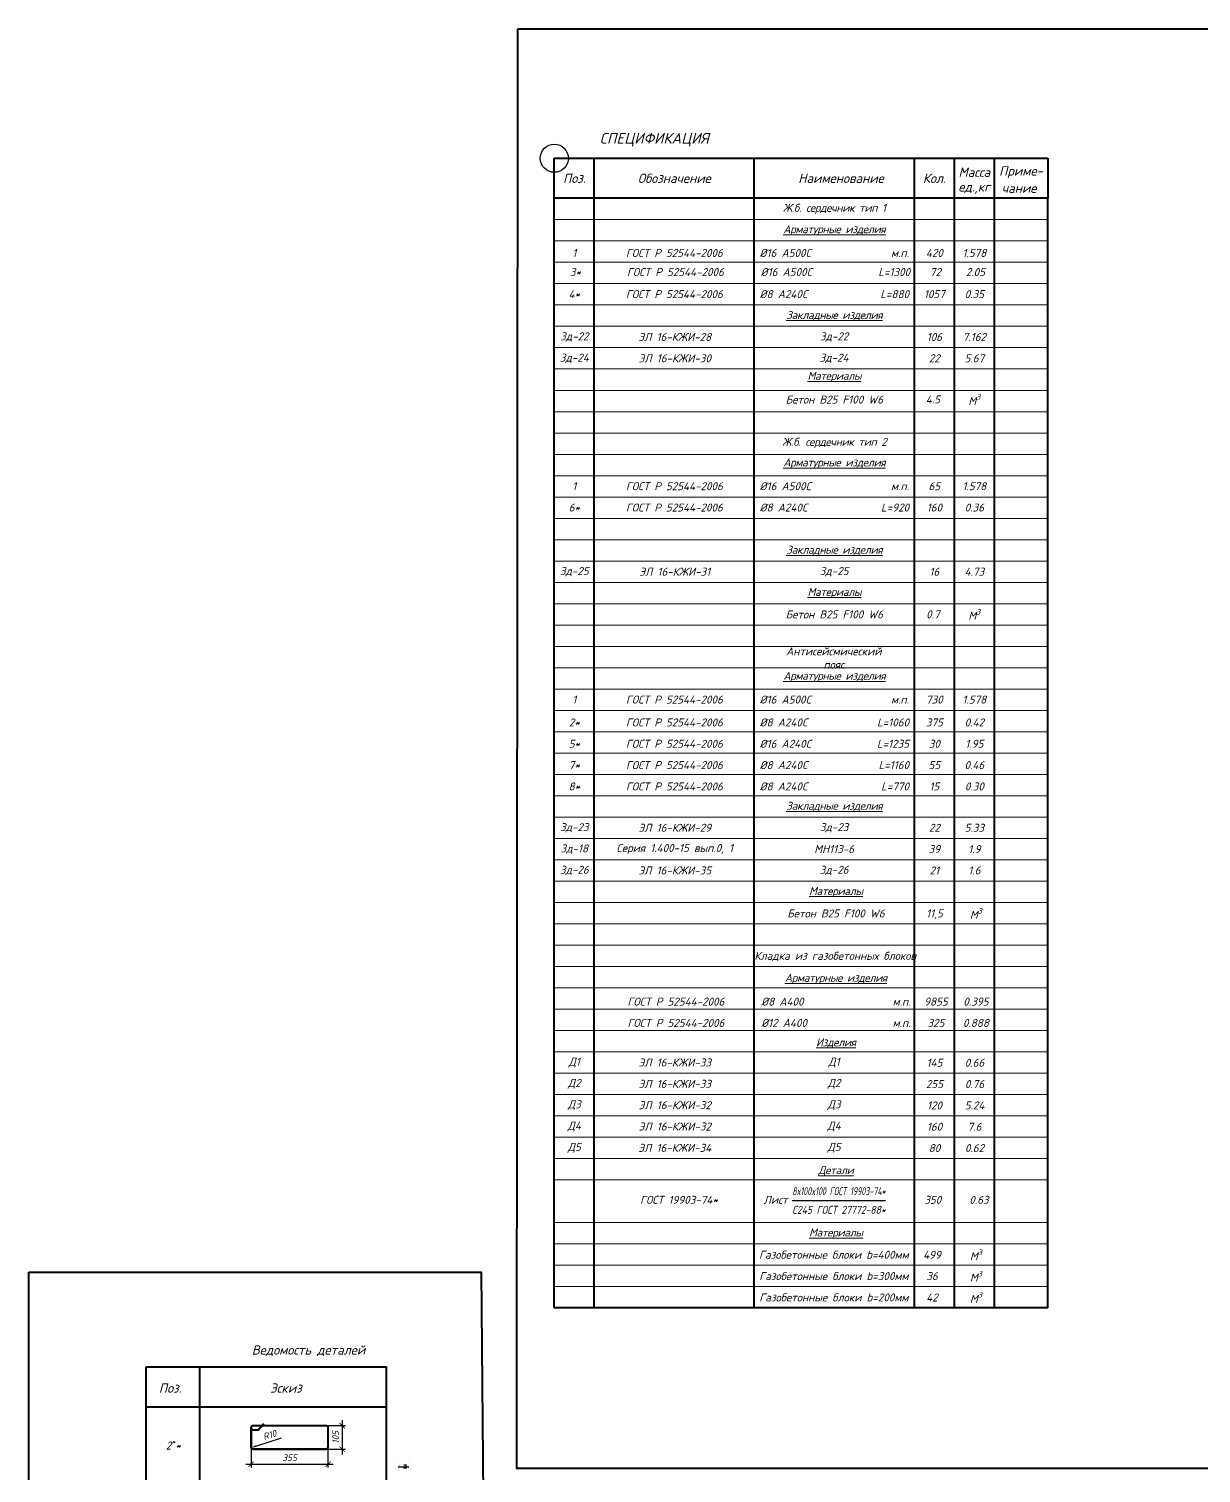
# Model space of a CAD drawing. Header units: millimetres. Extents: x -1807136 to 121189, y 23614 to 410608.
# Drawn here: x -23561 to 20394, y 66092 to 120236 of the extents above; entities that cross this region are included whole.
import ezdxf
from ezdxf.enums import TextEntityAlignment as Align

# ---------------------------------------------------------------- set-up
doc = ezdxf.new("R2010")
doc.units = ezdxf.units.MM
doc.header["$PDMODE"] = 3
doc.layers.get('0').update_dxf_attribs({"lineweight": 5})
doc.layers.get('Defpoints').update_dxf_attribs({"lineweight": 0})
for name, color, linetype, lineweight in [('#Dimensions', 7, 'Continuous', 9), ('#Арматура', 152, 'Continuous', 30), ('#Техт', 7, 'Continuous', 18), ('k_ Каркасы', 66, 'Continuous', 0), ('k_ Размеры', 7, 'Continuous', 15), ('k_ Рамка', 252, 'Continuous', 40), ('Штриховка', 7, 'Continuous', 25)]:
    doc.layers.add(name, color=color, linetype=linetype, lineweight=lineweight)
doc.layers.add('#Текст', color=7, linetype='Continuous')
doc.layers.add('NoPrint', color=18, linetype='Continuous', plot=False)
doc.styles.add('STEP PR', font='isocpeui.ttf')
doc.dimstyles.new('SPDS', dxfattribs={"dimscale": 10, "dimtxt": 2.5, "dimasz": 2, "dimexe": 1.25, "dimexo": 0.625, "dimtad": 1, "dimdec": 0, "dimrnd": 0.001, "dimtxsty": 'STEP PR', "dimblk": 'ARCHTICK', "dimcen": 2.5, "dimdle": 2, "dimclrd": 256, "dimclre": 256, "dimclrt": 7, "dimadec": 0, "dimazin": 2, "dimtfac": 0.75, "dimtdec": 0, "dimtmove": 1, "dimatfit": 3, "dimfxl": 1, "dimtolj": 1, "dimarcsym": 1})

# ---------------------------------------------------------------- blocks, each defined once
blk = doc.blocks.new('_ArchTick')
at = {"color": 0, "linetype": 'ByBlock', "const_width": 0.15}
blk.add_lwpolyline([(-0.5, -0.5), (0.5, 0.5)], dxfattribs=at)
blk = doc.blocks.new('*D573')
at = {"layer": 'Defpoints', "color": 0, "transparency": 16777216}
for p in [(-9694, 66352), (-9334, 66343), (-9334, 66324)]:
    blk.add_point(p, dxfattribs=at)
at = {"layer": 'k_ Размеры', "lineweight": -2, "transparency": 16777216}
for p, q in [((-9714, 66324), (-9314, 66324)), ((-9694, 66346), (-9694, 66311)), ((-9334, 66337), (-9334, 66311))]:
    blk.add_line(p, q, dxfattribs=at)
at = {"layer": 'k_ Размеры', "lineweight": -2, "transparency": 16777216, "xscale": 20, "yscale": 20, "zscale": 20, "rotation": 180}
blk.add_blockref('_ArchTick', (-9694, 66324), dxfattribs=at)
at = {"layer": 'k_ Размеры', "lineweight": -2, "transparency": 16777216, "xscale": 20, "yscale": 20, "zscale": 20}
blk.add_blockref('_ArchTick', (-9334, 66324), dxfattribs=at)
at = {"layer": 'k_ Размеры', "color": 7, "transparency": 16777216, "insert": (-9514, 66343), "char_height": 25, "attachment_point": 5, "style": 'STEP PR'}
blk.add_mtext('\\A1;360', dxfattribs=at)
blk = doc.blocks.new('*D574')
at = {"layer": 'Defpoints', "color": 0, "transparency": 16777216}
for p in [(-9523, 66288), (-9514, 66398), (-9431, 66288)]:
    blk.add_point(p, dxfattribs=at)
at = {"layer": 'k_ Размеры', "lineweight": -2, "transparency": 16777216}
for p, q in [((-9517, 66288), (-9419, 66288)), ((-9507, 66398), (-9419, 66398)), ((-9431, 66418), (-9431, 66268))]:
    blk.add_line(p, q, dxfattribs=at)
at = {"layer": 'k_ Размеры', "lineweight": -2, "transparency": 16777216, "xscale": 20, "yscale": 20, "zscale": 20}
for p, rotation in [((-9431, 66398), 90), ((-9431, 66288), 270)]:
    blk.add_blockref('_ArchTick', p, dxfattribs=dict(at, rotation=rotation))
at = {"layer": 'k_ Размеры', "color": 7, "transparency": 16777216, "insert": (-9450, 66343), "char_height": 25, "attachment_point": 5, "rotation": 90, "style": 'STEP PR'}
blk.add_mtext('\\A1;110', dxfattribs=at)
blk = doc.blocks.new('*D575')
at = {"layer": '#Dimensions', "lineweight": -2, "transparency": 16777216}
for p, q in [((-12489, 67872), (-11691, 67872)), ((-11816, 68072), (-11816, 66792)), ((-12489, 66992), (-11691, 66992))]:
    blk.add_line(p, q, dxfattribs=at)
at = {"layer": 'Defpoints', "color": 0, "lineweight": 40, "transparency": 16777216}
for p in [(-12551, 67872), (-12551, 66992), (-11816, 66992)]:
    blk.add_point(p, dxfattribs=at)
at = {"layer": '#Dimensions', "lineweight": -2, "transparency": 16777216, "xscale": 200, "yscale": 200, "zscale": 200}
for p, rotation in [((-11816, 67872), 90), ((-11816, 66992), 270)]:
    blk.add_blockref('_ArchTick', p, dxfattribs=dict(at, rotation=rotation))
at = {"layer": '#Dimensions', "transparency": 16777216, "insert": (-12061, 67432), "char_height": 250, "attachment_point": 5, "rotation": 90, "style": 'STEP PR'}
blk.add_mtext('\\A1;105', dxfattribs=at)
blk = doc.blocks.new('*D576')
at = {"layer": '#Dimensions', "lineweight": -2, "transparency": 16777216}
for p, q in [((-15226, 67206), (-15226, 66299)), ((-12346, 67206), (-12346, 66299)), ((-15426, 66424), (-12146, 66424))]:
    blk.add_line(p, q, dxfattribs=at)
at = {"layer": 'Defpoints', "color": 0, "lineweight": 40, "transparency": 16777216}
for p in [(-15226, 67269), (-12346, 67269), (-12346, 66424)]:
    blk.add_point(p, dxfattribs=at)
at = {"layer": '#Dimensions', "lineweight": -2, "transparency": 16777216, "xscale": 200, "yscale": 200, "zscale": 200, "rotation": 180}
blk.add_blockref('_ArchTick', (-15226, 66424), dxfattribs=at)
at = {"layer": '#Dimensions', "lineweight": -2, "transparency": 16777216, "xscale": 200, "yscale": 200, "zscale": 200}
blk.add_blockref('_ArchTick', (-12346, 66424), dxfattribs=at)
at = {"layer": '#Dimensions', "transparency": 16777216, "insert": (-13786, 66669), "char_height": 250, "attachment_point": 5, "style": 'STEP PR'}
blk.add_mtext('\\A1;355', dxfattribs=at)
blk = doc.blocks.new('*D588')
at = {"layer": '#Dimensions', "lineweight": -2, "transparency": 16777216}
blk.add_line((-14106, 67400), (-15032, 67108), dxfattribs=at)
at = {"layer": '#Dimensions', "lineweight": 40, "transparency": 16777216}
blk.add_solid([(-15042, 67139), (-15022, 67076), (-15223, 67047)], dxfattribs=at)
at = {"layer": 'Defpoints', "color": 0, "lineweight": 40, "transparency": 16777216}
for p in [(-15223, 67047), (-15146, 67072)]:
    blk.add_point(p, dxfattribs=at)
at = {"layer": '#Dimensions', "transparency": 16777216, "insert": (-14535, 67521), "char_height": 250, "attachment_point": 5, "rotation": 17.5041, "style": 'STEP PR'}
blk.add_mtext('\\A1;R10', dxfattribs=at)
blk = doc.blocks.new('vcBlockST6-1-1')
at = {"color": 0, "linetype": 'ByBlock', "lineweight": -2, "style": 'STEP PR', "flags": 1}
for tag in ['CLASS', 'GOST', 'FILE', 'IDD']:
    blk.add_attdef(tag, text='', height=300, dxfattribs=at).set_placement((0, 0), align=Align.RIGHT)
at = {"color": 0, "linetype": 'ByBlock', "lineweight": -2, "style": 'STEP PR'}
blk.add_attdef('ДЛИНА', text='', height=300, dxfattribs=at).set_placement((133, -6), align=Align.RIGHT)
for tag, p, p2 in [('ПОЗИЦИЯ', (0.75, -6), (14.25, -6)), ('ОБОЗНАЧЕНИЕ', (15.75, -6), (74.25, -6)), ('КОЛИЧЕСТВО', (135.75, -6), (149.25, -6)), ('МАССА', (150.75, -6), (164.25, -6)), ('ПРИМЕЧАНИЕ', (165.75, -6), (184.25, -6))]:
    blk.add_attdef(tag, text='', height=300, dxfattribs=at).set_placement(p, p2, align=Align.FIT)
blk.add_attdef('НАИМЕНОВАНИЕ', (77, -6), '', height=300, dxfattribs=at)
blk = doc.blocks.new('vcBlockST6-2-1')
at = {"color": 0, "linetype": 'ByBlock', "lineweight": -2}
blk.add_line((87.5, -8), (122.5, -8), dxfattribs=at)
at = {"color": 0, "linetype": 'ByBlock', "lineweight": -2, "style": 'STEP PR', "flags": 1}
for tag in ['CLASS', 'GOST', 'FILE', 'IDD']:
    blk.add_attdef(tag, text='', height=300, dxfattribs=at).set_placement((0, 0), align=Align.RIGHT)
at = {"color": 0, "linetype": 'ByBlock', "lineweight": -2, "style": 'STEP PR'}
for tag, p, p2 in [('ПОЗИЦИЯ', (0.75, -9.25), (14.25, -9.25)), ('ПРОФИЛЬ', (76, -9.25), (86.5, -9.25)), ('НАИМЕНОВАНИЕ', (87.5, -6), (122.5, -6)), ('ПРИМЕЧАНИЕ', (165.75, -9.25), (184.25, -9.25)), ('ОБОЗНАЧЕНИЕ', (15.75, -9.25), (74.25, -9.25)), ('СТАЛЬ', (87.5, -13), (122.5, -13)), ('ДЛИНА', (123, -9.25), (134, -9.25)), ('КОЛИЧЕСТВО', (135.75, -9.25), (149.25, -9.25)), ('МАССА', (150.75, -9.25), (164.25, -9.25))]:
    blk.add_attdef(tag, text='', height=300, dxfattribs=at).set_placement(p, p2, align=Align.FIT)

msp = doc.modelspace()

# ---------------------------------------------------------------- linework, layer by layer
at = {"layer": '#Арматура', "const_width": 80}
msp.add_lwpolyline([(-15226.3, 67791.5), (-15226.3, 67071.5, 0.4142136), (-15146.3, 66991.5), (-12426.3, 66991.5, 0.4142136), (-12346.3, 67071.5), (-12346.3, 67791.5, 0.4142136), (-12426.3, 67871.5), (-15146.3, 67871.5, 0.4142136), (-15226.3, 67791.5, 0.4142136), (-15146.3, 67711.5), (-14987.3, 67710.5, 0.183017), (-14944.7, 67732.4), (-14745.2, 67943.4)], format="xyb", dxfattribs=at)
at = {"color": 8, "lineweight": 13}
for p, q in [((14640.7, 113085.1), (-3859.3, 113085.1)), ((14640.7, 112285.1), (-3859.3, 112285.1)), ((14640.7, 111485.1), (-3859.3, 111485.1)), ((14640.7, 110685.1), (-3859.3, 110685.1)), ((14640.7, 109885.1), (-3859.3, 109885.1)), ((14640.7, 109085.1), (-3859.3, 109085.1)), ((14640.7, 108285.1), (-3859.3, 108285.1)), ((14640.7, 107485.1), (-3859.3, 107485.1)), ((14640.7, 106685.1), (-3859.3, 106685.1)), ((14640.7, 105885.1), (-3859.3, 105885.1)), ((14640.7, 105085.1), (-3859.3, 105085.1)), ((14640.7, 104285.1), (-3859.3, 104285.1)), ((14640.7, 103485.1), (-3859.3, 103485.1)), ((14640.7, 102685.1), (-3859.3, 102685.1)), ((14640.7, 101885.1), (-3859.3, 101885.1)), ((14640.7, 101085.1), (-3859.3, 101085.1)), ((14640.7, 100285.1), (-3859.3, 100285.1)), ((14640.7, 99485.1), (-3859.3, 99485.1)), ((14640.7, 98685.1), (-3859.3, 98685.1)), ((14640.7, 97885.1), (-3859.3, 97885.1)), ((14640.7, 97085.1), (-3859.3, 97085.1)), ((14640.7, 96285.1), (-3859.3, 96285.1)), ((14640.7, 95485.1), (-3859.3, 95485.1)), ((14640.7, 94685.1), (-3859.3, 94685.1)), ((14640.7, 93885.1), (-3859.3, 93885.1)), ((14640.7, 93085.1), (-3859.3, 93085.1)), ((14640.7, 92285.1), (-3859.3, 92285.1)), ((14640.7, 91485.1), (-3859.3, 91485.1)), ((14640.7, 90685.1), (-3859.3, 90685.1)), ((14640.7, 89885.1), (-3859.3, 89885.1)), ((14640.7, 89085.1), (-3859.3, 89085.1)), ((14640.7, 88285.1), (-3859.3, 88285.1)), ((14640.7, 87485.1), (-3859.3, 87485.1)), ((14640.7, 86685.1), (-3859.3, 86685.1)), ((14640.7, 85885.1), (-3859.3, 85885.1)), ((14640.7, 85085.1), (-3859.3, 85085.1)), ((14640.7, 84285.1), (-3859.3, 84285.1)), ((14640.7, 83485.1), (-3859.3, 83485.1)), ((14640.7, 82685.1), (-3859.3, 82685.1)), ((14640.7, 81885.1), (-3859.3, 81885.1)), ((14640.7, 81085.1), (-3859.3, 81085.1)), ((14640.7, 80285.1), (-3859.3, 80285.1)), ((14640.7, 79485.1), (-3859.3, 79485.1)), ((14640.7, 78685.1), (-3859.3, 78685.1)), ((14640.7, 77885.1), (-3859.3, 77885.1)), ((14640.7, 77085.1), (-3859.3, 77085.1)), ((14640.7, 75485.1), (-3859.3, 75485.1)), ((14640.7, 74685.1), (-3859.3, 74685.1)), ((14640.7, 73885.1), (-3859.3, 73885.1)), ((14640.7, 73085.1), (-3859.3, 73085.1)), ((14640.7, 72285.1), (-3859.3, 72285.1))]:
    msp.add_line(p, q, dxfattribs=at)
at = {"color": 3, "lineweight": 40}
for points in [[(-5222.3, 120235.7), (68567.9, 120235.7), (68521.6, 66268.4), (-5268.6, 66268.4)], [(-23560.9, 73626.2), (-6596, 73626.2), (-6284.5, 38629.6), (-23560.9, 38629.6)]]:
    msp.add_lwpolyline(points, close=True, dxfattribs=at)
at = {"layer": 'k_ Каркасы'}
msp.add_lwpolyline([(-9693.7, 66574.3, 4, 4, 0), (-9693.7, 66484.3, 4, 4, 0.4142136), (-9683.7, 66474.3, 4, 4, 0), (-9343.7, 66474.3, 4, 4, 0.4142136), (-9333.7, 66484.3, 4, 4, 0), (-9333.7, 66574.3, 4, 4, 0.4142136), (-9343.7, 66584.3, 4, 4, 0), (-9683.7, 66584.3, 4, 4, 0.4142136), (-9693.7, 66574.3, 4, 4, 0)], format="xyseb", close=True, dxfattribs=at)
msp.add_lwpolyline([(-9693.7, 66388.1, 4, 4, 0), (-9693.7, 66298.1, 4, 4, 0.4142136), (-9683.7, 66288.1, 4, 4, 0), (-9343.7, 66288.1, 4, 4, 0.4142136), (-9333.7, 66298.1, 4, 4, 0), (-9333.7, 66388.1, 4, 4, 0.4142136), (-9343.7, 66398.1, 4, 4, 0), (-9683.7, 66398.1, 4, 4, 0.4142136), (-9693.7, 66388.1, 4, 4, 0.4142136), (-9683.7, 66378.1, 4, 4, 0), (-9663.8, 66377.9, 4, 4, 0.183017), (-9658.5, 66380.7, 4, 4, 0), (-9633.5, 66407.1, 0, 0, 0)], format="xyseb", dxfattribs=at)
at = {"layer": 'k_ Рамка'}
for p, q in [((-3859.3, 115385.1), (14640.7, 115385.1)), ((-3859.3, 113885.1), (-3859.3, 115385.1)), ((-2359.3, 113885.1), (-2359.3, 115385.1)), ((3640.7, 113885.1), (3640.7, 115385.1)), ((9640.7, 113885.1), (9640.7, 115385.1)), ((11140.7, 113885.1), (11140.7, 115385.1)), ((12640.7, 113885.1), (12640.7, 115385.1)), ((14640.7, 115385.1), (14640.7, 113885.1)), ((-3859.3, 72285.1), (-3859.3, 113885.1)), ((14640.7, 113885.1), (-3859.3, 113885.1)), ((-2359.3, 72285.1), (-2359.3, 113885.1)), ((3640.7, 72285.1), (3640.7, 113885.1)), ((9640.7, 72285.1), (9640.7, 113885.1)), ((11140.7, 72285.1), (11140.7, 113885.1)), ((12640.7, 72285.1), (12640.7, 113885.1)), ((14640.7, 72285.1), (14640.7, 113885.1)), ((14640.7, 72285.1), (-3859.3, 72285.1))]:
    msp.add_line(p, q, dxfattribs=at)
msp.add_lwpolyline([(-19166, 70077.6), (-10166, 70077.6), (-10166, 39972.7), (-19166, 39972.7)], close=True, dxfattribs=at)
for points in [[(-17166, 70077.6), (-17166, 41684.9)], [(-19166, 68577.6), (-10166, 68577.6)]]:
    msp.add_lwpolyline(points, dxfattribs=at)
at = {"layer": 'NoPrint', "color": 3}
msp.add_circle((-3859.3, 115385.1), 527, dxfattribs=at)

# ---------------------------------------------------------------- block references
at = {"layer": '#Текст'}
ref = msp.add_blockref('vcBlockST6-1-1', (-3859.3, 112285.1), dxfattribs=dict(at, xscale=100, yscale=100))
ref.add_attrib('ПОЗИЦИЯ', '1', dxfattribs={"layer": '0', "color": 0, "linetype": 'ByBlock', "lineweight": -2, "height": 300, "style": 'STEP PR'}).set_placement((-3109.3, 111685.1), align=Align.CENTER)
ref.add_attrib('ОБОЗНАЧЕНИЕ', 'ГОСТ Р 52544-2006', dxfattribs={"layer": '0', "color": 0, "linetype": 'ByBlock', "lineweight": -2, "height": 300, "style": 'STEP PR'}).set_placement((640.7, 111685.1), align=Align.CENTER)
ref.add_attrib('НАИМЕНОВАНИЕ', '%%C16 A500C', (3840.7, 111685.1), dxfattribs={"layer": '0', "color": 0, "linetype": 'ByBlock', "lineweight": -2, "height": 300, "style": 'STEP PR'})
ref.add_attrib('ДЛИНА', 'м.п.', dxfattribs={"layer": '0', "color": 0, "linetype": 'ByBlock', "lineweight": -2, "height": 300, "style": 'STEP PR'}).set_placement((9440.7, 111685.1), align=Align.RIGHT)
ref.add_attrib('КОЛИЧЕСТВО', '420', dxfattribs={"layer": '0', "color": 0, "linetype": 'ByBlock', "lineweight": -2, "height": 300, "style": 'STEP PR'}).set_placement((10390.7, 111685.1), align=Align.CENTER)
ref.add_attrib('МАССА', '1.578', dxfattribs={"layer": '0', "color": 0, "linetype": 'ByBlock', "lineweight": -2, "height": 300, "style": 'STEP PR'}).set_placement((11890.7, 111685.1), align=Align.CENTER)
ref = msp.add_blockref('vcBlockST6-1-1', (-3820.4, 111568.8), dxfattribs=dict(at, xscale=100, yscale=100))
ref.add_attrib('ПОЗИЦИЯ', '3*', dxfattribs={"layer": '0', "color": 0, "linetype": 'ByBlock', "lineweight": -2, "height": 300, "style": 'STEP PR'}).set_placement((-3070.4, 110968.8), align=Align.CENTER)
ref.add_attrib('ОБОЗНАЧЕНИЕ', 'ГОСТ Р 52544-2006', dxfattribs={"layer": '0', "color": 0, "linetype": 'ByBlock', "lineweight": -2, "height": 300, "style": 'STEP PR'}).set_placement((679.6, 110968.8), align=Align.CENTER)
ref.add_attrib('НАИМЕНОВАНИЕ', '%%C16 A500C', (3879.6, 110968.8), dxfattribs={"layer": '0', "color": 0, "linetype": 'ByBlock', "lineweight": -2, "height": 300, "style": 'STEP PR'})
ref.add_attrib('ДЛИНА', 'L=1300', dxfattribs={"layer": '0', "color": 0, "linetype": 'ByBlock', "lineweight": -2, "height": 300, "style": 'STEP PR'}).set_placement((9479.6, 110968.8), align=Align.RIGHT)
ref.add_attrib('КОЛИЧЕСТВО', '72', dxfattribs={"layer": '0', "color": 0, "linetype": 'ByBlock', "lineweight": -2, "height": 300, "style": 'STEP PR'}).set_placement((10429.6, 110968.8), align=Align.CENTER)
ref.add_attrib('МАССА', '2.05', dxfattribs={"layer": '0', "color": 0, "linetype": 'ByBlock', "lineweight": -2, "height": 300, "style": 'STEP PR'}).set_placement((11929.6, 110968.8), align=Align.CENTER)
ref = msp.add_blockref('vcBlockST6-1-1', (-3859.3, 110741.6), dxfattribs=dict(at, xscale=100, yscale=100))
ref.add_attrib('ПОЗИЦИЯ', '4*', dxfattribs={"layer": '0', "color": 0, "linetype": 'ByBlock', "lineweight": -2, "height": 300, "style": 'STEP PR'}).set_placement((-3109.3, 110141.6), align=Align.CENTER)
ref.add_attrib('ОБОЗНАЧЕНИЕ', 'ГОСТ Р 52544-2006', dxfattribs={"layer": '0', "color": 0, "linetype": 'ByBlock', "lineweight": -2, "height": 300, "style": 'STEP PR'}).set_placement((640.7, 110141.6), align=Align.CENTER)
ref.add_attrib('НАИМЕНОВАНИЕ', '%%C8 A240C', (3840.7, 110141.6), dxfattribs={"layer": '0', "color": 0, "linetype": 'ByBlock', "lineweight": -2, "height": 300, "style": 'STEP PR'})
ref.add_attrib('ДЛИНА', 'L=880', dxfattribs={"layer": '0', "color": 0, "linetype": 'ByBlock', "lineweight": -2, "height": 300, "style": 'STEP PR'}).set_placement((9440.7, 110141.6), align=Align.RIGHT)
ref.add_attrib('КОЛИЧЕСТВО', '1057', dxfattribs={"layer": '0', "color": 0, "linetype": 'ByBlock', "lineweight": -2, "height": 300, "style": 'STEP PR'}).set_placement((10390.7, 110141.6), align=Align.CENTER)
ref.add_attrib('МАССА', '0.35', dxfattribs={"layer": '0', "color": 0, "linetype": 'ByBlock', "lineweight": -2, "height": 300, "style": 'STEP PR'}).set_placement((11890.7, 110141.6), align=Align.CENTER)
ref = msp.add_blockref('vcBlockST6-1-1', (-3859.3, 103541.6), dxfattribs=dict(at, xscale=100, yscale=100))
ref.add_attrib('ПОЗИЦИЯ', '1', dxfattribs={"layer": '0', "color": 0, "linetype": 'ByBlock', "lineweight": -2, "height": 300, "style": 'STEP PR'}).set_placement((-3109.3, 102941.6), align=Align.CENTER)
ref.add_attrib('ОБОЗНАЧЕНИЕ', 'ГОСТ Р 52544-2006', dxfattribs={"layer": '0', "color": 0, "linetype": 'ByBlock', "lineweight": -2, "height": 300, "style": 'STEP PR'}).set_placement((640.7, 102941.6), align=Align.CENTER)
ref.add_attrib('НАИМЕНОВАНИЕ', '%%C16 A500C', (3840.7, 102941.6), dxfattribs={"layer": '0', "color": 0, "linetype": 'ByBlock', "lineweight": -2, "height": 300, "style": 'STEP PR'})
ref.add_attrib('ДЛИНА', 'м.п.', dxfattribs={"layer": '0', "color": 0, "linetype": 'ByBlock', "lineweight": -2, "height": 300, "style": 'STEP PR'}).set_placement((9440.7, 102941.6), align=Align.RIGHT)
ref.add_attrib('КОЛИЧЕСТВО', '65', dxfattribs={"layer": '0', "color": 0, "linetype": 'ByBlock', "lineweight": -2, "height": 300, "style": 'STEP PR'}).set_placement((10390.7, 102941.6), align=Align.CENTER)
ref.add_attrib('МАССА', '1.578', dxfattribs={"layer": '0', "color": 0, "linetype": 'ByBlock', "lineweight": -2, "height": 300, "style": 'STEP PR'}).set_placement((11890.7, 102941.6), align=Align.CENTER)
ref = msp.add_blockref('vcBlockST6-1-1', (-3859.3, 102741.6), dxfattribs=dict(at, xscale=100, yscale=100))
ref.add_attrib('ПОЗИЦИЯ', '6*', dxfattribs={"layer": '0', "color": 0, "linetype": 'ByBlock', "lineweight": -2, "height": 300, "style": 'STEP PR'}).set_placement((-3109.3, 102141.6), align=Align.CENTER)
ref.add_attrib('ОБОЗНАЧЕНИЕ', 'ГОСТ Р 52544-2006', dxfattribs={"layer": '0', "color": 0, "linetype": 'ByBlock', "lineweight": -2, "height": 300, "style": 'STEP PR'}).set_placement((640.7, 102141.6), align=Align.CENTER)
ref.add_attrib('НАИМЕНОВАНИЕ', '%%C8 A240C', (3840.7, 102141.6), dxfattribs={"layer": '0', "color": 0, "linetype": 'ByBlock', "lineweight": -2, "height": 300, "style": 'STEP PR'})
ref.add_attrib('ДЛИНА', 'L=920', dxfattribs={"layer": '0', "color": 0, "linetype": 'ByBlock', "lineweight": -2, "height": 300, "style": 'STEP PR'}).set_placement((9440.7, 102141.6), align=Align.RIGHT)
ref.add_attrib('КОЛИЧЕСТВО', '160', dxfattribs={"layer": '0', "color": 0, "linetype": 'ByBlock', "lineweight": -2, "height": 300, "style": 'STEP PR'}).set_placement((10390.7, 102141.6), align=Align.CENTER)
ref.add_attrib('МАССА', '0.36', dxfattribs={"layer": '0', "color": 0, "linetype": 'ByBlock', "lineweight": -2, "height": 300, "style": 'STEP PR'}).set_placement((11890.7, 102141.6), align=Align.CENTER)
ref = msp.add_blockref('vcBlockST6-1-1', (-3859.3, 95541.6), dxfattribs=dict(at, xscale=100, yscale=100))
ref.add_attrib('ПОЗИЦИЯ', '1', dxfattribs={"layer": '0', "color": 0, "linetype": 'ByBlock', "lineweight": -2, "height": 300, "style": 'STEP PR'}).set_placement((-3109.3, 94941.6), align=Align.CENTER)
ref.add_attrib('ОБОЗНАЧЕНИЕ', 'ГОСТ Р 52544-2006', dxfattribs={"layer": '0', "color": 0, "linetype": 'ByBlock', "lineweight": -2, "height": 300, "style": 'STEP PR'}).set_placement((640.7, 94941.6), align=Align.CENTER)
ref.add_attrib('НАИМЕНОВАНИЕ', '%%C16 A500C', (3840.7, 94941.6), dxfattribs={"layer": '0', "color": 0, "linetype": 'ByBlock', "lineweight": -2, "height": 300, "style": 'STEP PR'})
ref.add_attrib('ДЛИНА', 'м.п.', dxfattribs={"layer": '0', "color": 0, "linetype": 'ByBlock', "lineweight": -2, "height": 300, "style": 'STEP PR'}).set_placement((9440.7, 94941.6), align=Align.RIGHT)
ref.add_attrib('КОЛИЧЕСТВО', '730', dxfattribs={"layer": '0', "color": 0, "linetype": 'ByBlock', "lineweight": -2, "height": 300, "style": 'STEP PR'}).set_placement((10390.7, 94941.6), align=Align.CENTER)
ref.add_attrib('МАССА', '1.578', dxfattribs={"layer": '0', "color": 0, "linetype": 'ByBlock', "lineweight": -2, "height": 300, "style": 'STEP PR'}).set_placement((11890.7, 94941.6), align=Align.CENTER)
ref = msp.add_blockref('vcBlockST6-1-1', (-3859.3, 94685.1), dxfattribs=dict(at, xscale=100, yscale=100))
ref.add_attrib('ПОЗИЦИЯ', '2*', dxfattribs={"layer": '0', "color": 0, "linetype": 'ByBlock', "lineweight": -2, "height": 300, "style": 'STEP PR'}).set_placement((-3109.3, 94085.1), align=Align.CENTER)
ref.add_attrib('ОБОЗНАЧЕНИЕ', 'ГОСТ Р 52544-2006', dxfattribs={"layer": '0', "color": 0, "linetype": 'ByBlock', "lineweight": -2, "height": 300, "style": 'STEP PR'}).set_placement((640.7, 94085.1), align=Align.CENTER)
ref.add_attrib('НАИМЕНОВАНИЕ', '%%C8 A240C', (3840.7, 94085.1), dxfattribs={"layer": '0', "color": 0, "linetype": 'ByBlock', "lineweight": -2, "height": 300, "style": 'STEP PR'})
ref.add_attrib('ДЛИНА', 'L=1060', dxfattribs={"layer": '0', "color": 0, "linetype": 'ByBlock', "lineweight": -2, "height": 300, "style": 'STEP PR'}).set_placement((9440.7, 94085.1), align=Align.RIGHT)
ref.add_attrib('КОЛИЧЕСТВО', '375', dxfattribs={"layer": '0', "color": 0, "linetype": 'ByBlock', "lineweight": -2, "height": 300, "style": 'STEP PR'}).set_placement((10390.7, 94085.1), align=Align.CENTER)
ref.add_attrib('МАССА', '0.42', dxfattribs={"layer": '0', "color": 0, "linetype": 'ByBlock', "lineweight": -2, "height": 300, "style": 'STEP PR'}).set_placement((11890.7, 94085.1), align=Align.CENTER)
ref = msp.add_blockref('vcBlockST6-1-1', (-3859.3, 93885.1), dxfattribs=dict(at, xscale=100, yscale=100))
ref.add_attrib('ПОЗИЦИЯ', '5*', dxfattribs={"layer": '0', "color": 0, "linetype": 'ByBlock', "lineweight": -2, "height": 300, "style": 'STEP PR'}).set_placement((-3109.3, 93285.1), align=Align.CENTER)
ref.add_attrib('ОБОЗНАЧЕНИЕ', 'ГОСТ Р 52544-2006', dxfattribs={"layer": '0', "color": 0, "linetype": 'ByBlock', "lineweight": -2, "height": 300, "style": 'STEP PR'}).set_placement((640.7, 93285.1), align=Align.CENTER)
ref.add_attrib('НАИМЕНОВАНИЕ', '%%C16 A240C', (3840.7, 93285.1), dxfattribs={"layer": '0', "color": 0, "linetype": 'ByBlock', "lineweight": -2, "height": 300, "style": 'STEP PR'})
ref.add_attrib('ДЛИНА', 'L=1235', dxfattribs={"layer": '0', "color": 0, "linetype": 'ByBlock', "lineweight": -2, "height": 300, "style": 'STEP PR'}).set_placement((9440.7, 93285.1), align=Align.RIGHT)
ref.add_attrib('КОЛИЧЕСТВО', '30', dxfattribs={"layer": '0', "color": 0, "linetype": 'ByBlock', "lineweight": -2, "height": 300, "style": 'STEP PR'}).set_placement((10390.7, 93285.1), align=Align.CENTER)
ref.add_attrib('МАССА', '1.95', dxfattribs={"layer": '0', "color": 0, "linetype": 'ByBlock', "lineweight": -2, "height": 300, "style": 'STEP PR'}).set_placement((11890.7, 93285.1), align=Align.CENTER)
ref = msp.add_blockref('vcBlockST6-1-1', (-3859.3, 93085.1), dxfattribs=dict(at, xscale=100, yscale=100))
ref.add_attrib('ПОЗИЦИЯ', '7*', dxfattribs={"layer": '0', "color": 0, "linetype": 'ByBlock', "lineweight": -2, "height": 300, "style": 'STEP PR'}).set_placement((-3109.3, 92485.1), align=Align.CENTER)
ref.add_attrib('ОБОЗНАЧЕНИЕ', 'ГОСТ Р 52544-2006', dxfattribs={"layer": '0', "color": 0, "linetype": 'ByBlock', "lineweight": -2, "height": 300, "style": 'STEP PR'}).set_placement((640.7, 92485.1), align=Align.CENTER)
ref.add_attrib('НАИМЕНОВАНИЕ', '%%C8 A240C', (3840.7, 92485.1), dxfattribs={"layer": '0', "color": 0, "linetype": 'ByBlock', "lineweight": -2, "height": 300, "style": 'STEP PR'})
ref.add_attrib('ДЛИНА', 'L=1160', dxfattribs={"layer": '0', "color": 0, "linetype": 'ByBlock', "lineweight": -2, "height": 300, "style": 'STEP PR'}).set_placement((9440.7, 92485.1), align=Align.RIGHT)
ref.add_attrib('КОЛИЧЕСТВО', '55', dxfattribs={"layer": '0', "color": 0, "linetype": 'ByBlock', "lineweight": -2, "height": 300, "style": 'STEP PR'}).set_placement((10390.7, 92485.1), align=Align.CENTER)
ref.add_attrib('МАССА', '0.46', dxfattribs={"layer": '0', "color": 0, "linetype": 'ByBlock', "lineweight": -2, "height": 300, "style": 'STEP PR'}).set_placement((11890.7, 92485.1), align=Align.CENTER)
ref = msp.add_blockref('vcBlockST6-1-1', (-3859.3, 92285.1), dxfattribs=dict(at, xscale=100, yscale=100))
ref.add_attrib('ПОЗИЦИЯ', '8*', dxfattribs={"layer": '0', "color": 0, "linetype": 'ByBlock', "lineweight": -2, "height": 300, "style": 'STEP PR'}).set_placement((-3109.3, 91685.1), align=Align.CENTER)
ref.add_attrib('ОБОЗНАЧЕНИЕ', 'ГОСТ Р 52544-2006', dxfattribs={"layer": '0', "color": 0, "linetype": 'ByBlock', "lineweight": -2, "height": 300, "style": 'STEP PR'}).set_placement((640.7, 91685.1), align=Align.CENTER)
ref.add_attrib('НАИМЕНОВАНИЕ', '%%C8 A240C', (3840.7, 91685.1), dxfattribs={"layer": '0', "color": 0, "linetype": 'ByBlock', "lineweight": -2, "height": 300, "style": 'STEP PR'})
ref.add_attrib('ДЛИНА', 'L=770', dxfattribs={"layer": '0', "color": 0, "linetype": 'ByBlock', "lineweight": -2, "height": 300, "style": 'STEP PR'}).set_placement((9440.7, 91685.1), align=Align.RIGHT)
ref.add_attrib('КОЛИЧЕСТВО', '15', dxfattribs={"layer": '0', "color": 0, "linetype": 'ByBlock', "lineweight": -2, "height": 300, "style": 'STEP PR'}).set_placement((10390.7, 91685.1), align=Align.CENTER)
ref.add_attrib('МАССА', '0.30', dxfattribs={"layer": '0', "color": 0, "linetype": 'ByBlock', "lineweight": -2, "height": 300, "style": 'STEP PR'}).set_placement((11890.7, 91685.1), align=Align.CENTER)
ref = msp.add_blockref('vcBlockST6-1-1', (-3800.4, 84218.5), dxfattribs=dict(at, xscale=100, yscale=100))
ref.add_attrib('ОБОЗНАЧЕНИЕ', 'ГОСТ Р 52544-2006', dxfattribs={"layer": '0', "color": 0, "linetype": 'ByBlock', "lineweight": -2, "height": 300, "style": 'STEP PR'}).set_placement((699.6, 83618.5), align=Align.CENTER)
ref.add_attrib('НАИМЕНОВАНИЕ', '%%C8 A400', (3899.6, 83618.5), dxfattribs={"layer": '0', "color": 0, "linetype": 'ByBlock', "lineweight": -2, "height": 300, "style": 'STEP PR'})
ref.add_attrib('ДЛИНА', 'м.п.', dxfattribs={"layer": '0', "color": 0, "linetype": 'ByBlock', "lineweight": -2, "height": 300, "style": 'STEP PR'}).set_placement((9499.6, 83618.5), align=Align.RIGHT)
ref.add_attrib('КОЛИЧЕСТВО', '9855', dxfattribs={"layer": '0', "color": 0, "linetype": 'ByBlock', "lineweight": -2, "height": 300, "style": 'STEP PR'}).set_placement((10449.6, 83618.5), align=Align.CENTER)
ref.add_attrib('МАССА', '0.395', dxfattribs={"layer": '0', "color": 0, "linetype": 'ByBlock', "lineweight": -2, "height": 300, "style": 'STEP PR'}).set_placement((11949.6, 83618.5), align=Align.CENTER)
ref = msp.add_blockref('vcBlockST6-1-1', (-3800.4, 83418.5), dxfattribs=dict(at, xscale=100, yscale=100))
ref.add_attrib('ОБОЗНАЧЕНИЕ', 'ГОСТ Р 52544-2006', dxfattribs={"layer": '0', "color": 0, "linetype": 'ByBlock', "lineweight": -2, "height": 300, "style": 'STEP PR'}).set_placement((699.6, 82818.5), align=Align.CENTER)
ref.add_attrib('НАИМЕНОВАНИЕ', '%%C12 A400', (3899.6, 82818.5), dxfattribs={"layer": '0', "color": 0, "linetype": 'ByBlock', "lineweight": -2, "height": 300, "style": 'STEP PR'})
ref.add_attrib('ДЛИНА', 'м.п.', dxfattribs={"layer": '0', "color": 0, "linetype": 'ByBlock', "lineweight": -2, "height": 300, "style": 'STEP PR'}).set_placement((9499.6, 82818.5), align=Align.RIGHT)
ref.add_attrib('КОЛИЧЕСТВО', '325', dxfattribs={"layer": '0', "color": 0, "linetype": 'ByBlock', "lineweight": -2, "height": 300, "style": 'STEP PR'}).set_placement((10449.6, 82818.5), align=Align.CENTER)
ref.add_attrib('МАССА', '0.888', dxfattribs={"layer": '0', "color": 0, "linetype": 'ByBlock', "lineweight": -2, "height": 300, "style": 'STEP PR'}).set_placement((11949.6, 82818.5), align=Align.CENTER)
at = {"layer": 'Штриховка'}
ref = msp.add_blockref('vcBlockST6-2-1', (-3685.9, 77111.6), dxfattribs=dict(at, xscale=100, yscale=100))
ref.add_attrib('ОБОЗНАЧЕНИЕ', 'ГОСТ 19903-74*', dxfattribs={"layer": '0', "color": 0, "linetype": 'ByBlock', "lineweight": -2, "height": 300, "style": 'STEP PR'}).set_placement((814.1, 76186.6), align=Align.CENTER)
ref.add_attrib('ПРОФИЛЬ', 'Лист', dxfattribs={"layer": '0', "color": 0, "linetype": 'ByBlock', "lineweight": -2, "height": 300, "style": 'STEP PR'}).set_placement((4439.1, 76186.6), align=Align.CENTER)
ref.add_attrib('НАИМЕНОВАНИЕ', '8x100x100 ГОСТ 19903-74*', dxfattribs={"layer": '0', "color": 0, "linetype": 'ByBlock', "lineweight": -2, "height": 300, "style": 'STEP PR', "width": 0.685511}).set_placement((5064.1, 76511.6), (8564.1, 76511.6), align=Align.FIT)
ref.add_attrib('СТАЛЬ', 'С245 ГОСТ 27772-88*', dxfattribs={"layer": '0', "color": 0, "linetype": 'ByBlock', "lineweight": -2, "height": 300, "style": 'STEP PR', "width": 0.832342}).set_placement((5064.1, 75811.6), (8564.1, 75811.6), align=Align.FIT)
ref.add_attrib('КОЛИЧЕСТВО', '350', dxfattribs={"layer": '0', "color": 0, "linetype": 'ByBlock', "lineweight": -2, "height": 300, "style": 'STEP PR'}).set_placement((10329.5, 76186.6), align=Align.CENTER)
ref.add_attrib('МАССА', '0.63', dxfattribs={"layer": '0', "color": 0, "linetype": 'ByBlock', "lineweight": -2, "height": 300, "style": 'STEP PR'}).set_placement((12064.1, 76186.6), align=Align.CENTER)

# ---------------------------------------------------------------- texts
at = {"layer": '#Техт', "char_height": 300, "width": 6000, "attachment_point": 5, "style": 'STEP PR'}
for s, insert in [('ЭЛ 16-КЖИ-28', (658.2, 108685.4)), ('ЭЛ 16-КЖИ-30', (658.2, 107885.9)), ('ЭЛ 16-КЖИ-31', (658.2, 99885.9)), ('ЭЛ 16-КЖИ-29', (658.2, 90285.4)), ('Серия 1.400-15 вып.0, 1 ', (658.2, 89485.9)), ('ЭЛ 16-КЖИ-35', (658.2, 88686.4)), ('ЭЛ 16-КЖИ-33', (658.2, 81485.4)), ('ЭЛ 16-КЖИ-33', (658.2, 80685.4)), ('ЭЛ 16-КЖИ-32', (658.2, 79885.4)), ('ЭЛ 16-КЖИ-32', (658.2, 79085.4)), ('ЭЛ 16-КЖИ-34', (658.2, 78285.4))]:
    msp.add_mtext(s, dxfattribs=dict(at, insert=insert))
at = {"style": 'STEP PR'}
for s, p in [('Поз.', (-3109.3, 114635.1)), ('Обозначение', (640.7, 114635.1)), ('Наименование', (6890.7, 114635.1)), ('Кол.', (10390.7, 114635.1)), ('Масса', (11890.7, 114863.9)), ('Приме-', (13640.7, 114863.9)), ('ед.,кг', (11890.7, 114271.8)), ('чание', (13567.5, 114263.2))]:
    msp.add_text(s, height=350, dxfattribs=at).set_placement(p, align=Align.MIDDLE)
for s, p in [('4.5', (10336.9, 106191.6)), ('0.7', (10336.9, 98138.6)), ('11,5', (10395.8, 86927)), ('145', (10395.8, 81327)), ('0.66', (11895.8, 81327)), ('255', (10395.8, 80527)), ('0.76', (11895.8, 80527)), ('120', (10395.8, 79727)), ('5.24', (11895.8, 79727)), ('160', (10395.8, 78927)), ('7.6', (11895.8, 78927)), ('80', (10395.8, 78127)), ('0.62', (11895.8, 78127)), ('499', (10301.4, 74125.7)), ('36', (10301.4, 73325.7)), ('42', (10301.4, 72525.7))]:
    msp.add_text(s, height=300, dxfattribs=at).set_placement(p, align=Align.CENTER)
at = {"char_height": 300, "attachment_point": 5, "style": 'STEP PR'}
for s, insert, width in [('{\\fISOCPEUR|b1|i1|c204|p34;\\T0.95;Ж.б. сердечник тип 1}', (6640.7, 113485.4), 6000), ('{\\T0.95;\\LАрматурные изделия}', (6640.7, 112685.4), 6000), ('{\\T0.95;\\LЗакладные изделия}', (6640.7, 109485.1), 6000), ('\\A1;Зд-22', (-3109.3, 108685.4), 1535.108), ('\\A1;Зд-22', (6631.9, 108685.4), 6017.554), ('106', (10390.7, 108685.4), 1535.108), ('7.162', (11890.7, 108685.4), 1535.108), ('\\A1;Зд-24', (-3109.3, 107885.9), 1535.108), ('\\A1;Зд-24', (6631.9, 107885.9), 6017.554), ('22', (10390.7, 107885.9), 1535.108), ('5.67', (11890.7, 107885.9), 1535.108), ('{\\T0.95;\\LМатериалы}', (6640.7, 107189.5), 6000), ('Бетон В25 F100 W6 ', (6640.7, 106338.4), 6000), ('\\A1;М{\\H0.7x;\\S3^ ;}', (11890.7, 106338.4), 1500), ('{\\fISOCPEUR|b1|i1|c204|p34;\\T0.95;Ж.б. сердечник тип 2}', (6640.7, 104713.6), 6000), ('{\\T0.95;\\LАрматурные изделия}', (6640.7, 103941.9), 6000), ('{\\T0.95;\\LЗакладные изделия}', (6640.7, 100685.1), 6000), ('\\A1;Зд-25', (-3109.3, 99885.9), 1535.108), ('\\A1;Зд-25', (6631.9, 99885.9), 6017.554), ('16', (10390.7, 99885.9), 1535.108), ('4.73', (11890.7, 99885.9), 1535.108), ('{\\T0.95;\\LМатериалы}', (6640.7, 99085.4), 6000), ('Бетон В25 F100 W6 ', (6640.7, 98285.4), 6000), ('\\A1;М{\\H0.7x;\\S3^ ;}', (11890.7, 98285.4), 1500), ('{\\fISOCPEUR|b1|i1|c204|p34;Антисейсмический\\Pпояс\\A1;  \\A0; }', (6619.8, 96650.9), 6000), ('{\\T0.95;\\LАрматурные изделия}', (6640.7, 95941.9), 6000), ('{\\T0.95;\\LЗакладные изделия}', (6640.7, 91085.1), 6000), ('\\A1;Зд-23', (-3109.3, 90285.4), 1535.108), ('\\A1;Зд-23', (6631.9, 90285.4), 6017.554), ('22', (10390.7, 90285.4), 1535.108), ('5.33', (11890.7, 90285.4), 1535.108), ('\\A1;Зд-18', (-3109.3, 89485.9), 1535.108), ('\\A1;МН113-6', (6631.9, 89485.9), 6017.554), ('39', (10390.7, 89485.9), 1535.108), ('1.9', (11890.7, 89485.9), 1535.108), ('\\A1;Зд-26', (-3109.3, 88686.4), 1535.108), ('\\A1;Зд-26', (6631.9, 88686.4), 6017.554), ('1.6', (11890.7, 88686.4), 1535.108), ('{\\T0.95;\\LМатериалы}', (6699.6, 87873.7), 6000), ('Бетон В25 F100 W6 ', (6699.6, 87073.7), 6000), ('\\A1;М{\\H0.7x;\\S3^ ;}', (11949.6, 87073.7), 1500), ('{\\fISOCPEUR|b1|i1|c204|p34;Кладка из газобетонных блоков\\A1; \\A0; }', (6673.7, 85460), 6000), ('{\\T0.95;\\LАрматурные изделия}', (6699.6, 84618.8), 6000), ('{\\T0.95;\\LИзделия}', (6699.6, 82218.8), 6000), ('\\A1;Д1', (-3109.3, 81485.9), 1535.108), ('\\A1;Д1', (6631.9, 81485.6), 6017.554), ('\\A1;Д2', (-3109.3, 80685.9), 1535.108), ('\\A1;Д2', (6631.9, 80685.6), 6017.554), ('\\A1;Д3', (-3109.3, 79885.9), 1535.108), ('\\A1;Д3', (6631.9, 79885.6), 6017.554), ('\\A1;Д4', (-3109.3, 79085.9), 1535.108), ('\\A1;Д4', (6631.9, 79085.6), 6017.554), ('\\A1;Д5', (-3109.3, 78285.9), 1535.108), ('\\A1;Д5', (6631.9, 78285.6), 6017.554), ('{\\T0.95;\\LДетали}', (6699.6, 77418.8), 6000), ('{\\T0.95;\\LМатериалы}', (6699.6, 75073.7), 6000), ('Газобетонные блоки b=400мм', (6623, 74278.7), 5964.569), ('\\A1;М{\\H0.7x;\\S3^ ;}', (11949.6, 74273.7), 1500), ('\\A1;М{\\H0.7x;\\S3^ ;}', (11949.6, 73473.7), 1500), ('Газобетонные блоки b=300мм', (6623, 73478.7), 5964.569), ('Газобетонные блоки b=200мм', (6623, 72678.7), 5964.569), ('\\A1;М{\\H0.7x;\\S3^ ;}', (11949.6, 72673.7), 1500)]:
    msp.add_mtext(s, dxfattribs=dict(at, insert=insert, width=width))
at = {"color": 7, "insert": (10390.7, 88686.4), "char_height": 300, "width": 1535.108, "attachment_point": 5, "style": 'STEP PR'}
msp.add_mtext('21', dxfattribs=at)
at = {"style": 'STEP PR', "flags": 8}
msp.add_attdef('СПЕЦИФИКАЦИЯ', (-2154.4, 115935.4), 'Спецификация', height=400, dxfattribs=at)
at = {"layer": 'k_ Рамка', "style": 'STEP PR'}
for s, p in [('Поз.', (-18686.2, 69106.4)), ('Эскиз', (-14518, 69106.4))]:
    msp.add_text(s, height=350, dxfattribs=at).set_placement(p)
at = {"layer": 'k_ Рамка', "insert": (-16091.7, 70884.2), "char_height": 350, "width": 8861.364, "attachment_point": 1, "style": 'STEP PR'}
msp.add_mtext('    Ведомость деталей', dxfattribs=at)
at = {"layer": 'k_ Рамка', "color": 3, "insert": (-18425.9, 67178.1), "char_height": 300, "width": 807.27, "attachment_point": 4, "line_spacing_factor": 1.2, "style": 'STEP PR'}
msp.add_mtext('\\A1;2{\\H0.7x;\\S*^ ;}*', dxfattribs=at)

# ---------------------------------------------------------------- dimensions: what is measured, and where the dimension line sits
at = {"layer": '#Dimensions'}
dim = msp.add_radius_dim(center=(-15146.3, 67071.5), mpoint=(-15222.6, 67047.5), text='R10', dimstyle='SPDS', override={"dimscale": 100, "dimgap": 1.2, "dimrnd": 5, "dimblk1": 'ArchTick', "dimsah": 1, "dimclrt": 256}, dxfattribs=at)
dim.commit()
dim.dimension.update_dxf_attribs({"geometry": '*D588', "text_midpoint": (-14461.1, 67287.6), "dimtype": 164})
dim = msp.add_linear_dim(base=(-11816.5, 66991.5), p1=(-12551.2, 67871.5), p2=(-12551.2, 66991.5), angle=90, text='105', dimstyle='SPDS', override={"dimscale": 100, "dimgap": 1.2, "dimrnd": 5, "dimblk1": 'ArchTick', "dimblk2": 'ArchTick', "dimsah": 1, "dimclrt": 256}, dxfattribs=at)
dim.commit()
dim.dimension.update_dxf_attribs({"geometry": '*D575', "text_midpoint": (-12061.5, 67431.5)})
dim = msp.add_linear_dim(base=(-12346.3, 66424.3), p1=(-15226.3, 67269), p2=(-12346.3, 67269), text='355', dimstyle='SPDS', override={"dimscale": 100, "dimgap": 1.2, "dimrnd": 5, "dimblk1": 'ArchTick', "dimblk2": 'ArchTick', "dimsah": 1, "dimclrt": 256}, dxfattribs=at)
dim.commit()
dim.dimension.update_dxf_attribs({"geometry": '*D576', "text_midpoint": (-13786.3, 66669.3)})
at = {"layer": 'k_ Размеры'}
dim = msp.add_linear_dim(base=(-9333.7, 66323.8), p1=(-9693.7, 66352.1), p2=(-9333.7, 66343.1), dimstyle='SPDS', dxfattribs=at)
dim.commit()
dim.dimension.update_dxf_attribs({"geometry": '*D573', "text_midpoint": (-9513.7, 66342.5)})
dim = msp.add_linear_dim(base=(-9431.5, 66288.1), p1=(-9513.7, 66398.1), p2=(-9522.9, 66288.1), angle=90, dimstyle='SPDS', dxfattribs=at)
dim.commit()
dim.dimension.update_dxf_attribs({"geometry": '*D574', "text_midpoint": (-9450.2, 66343.1)})

doc.saveas('drawing.dxf')
